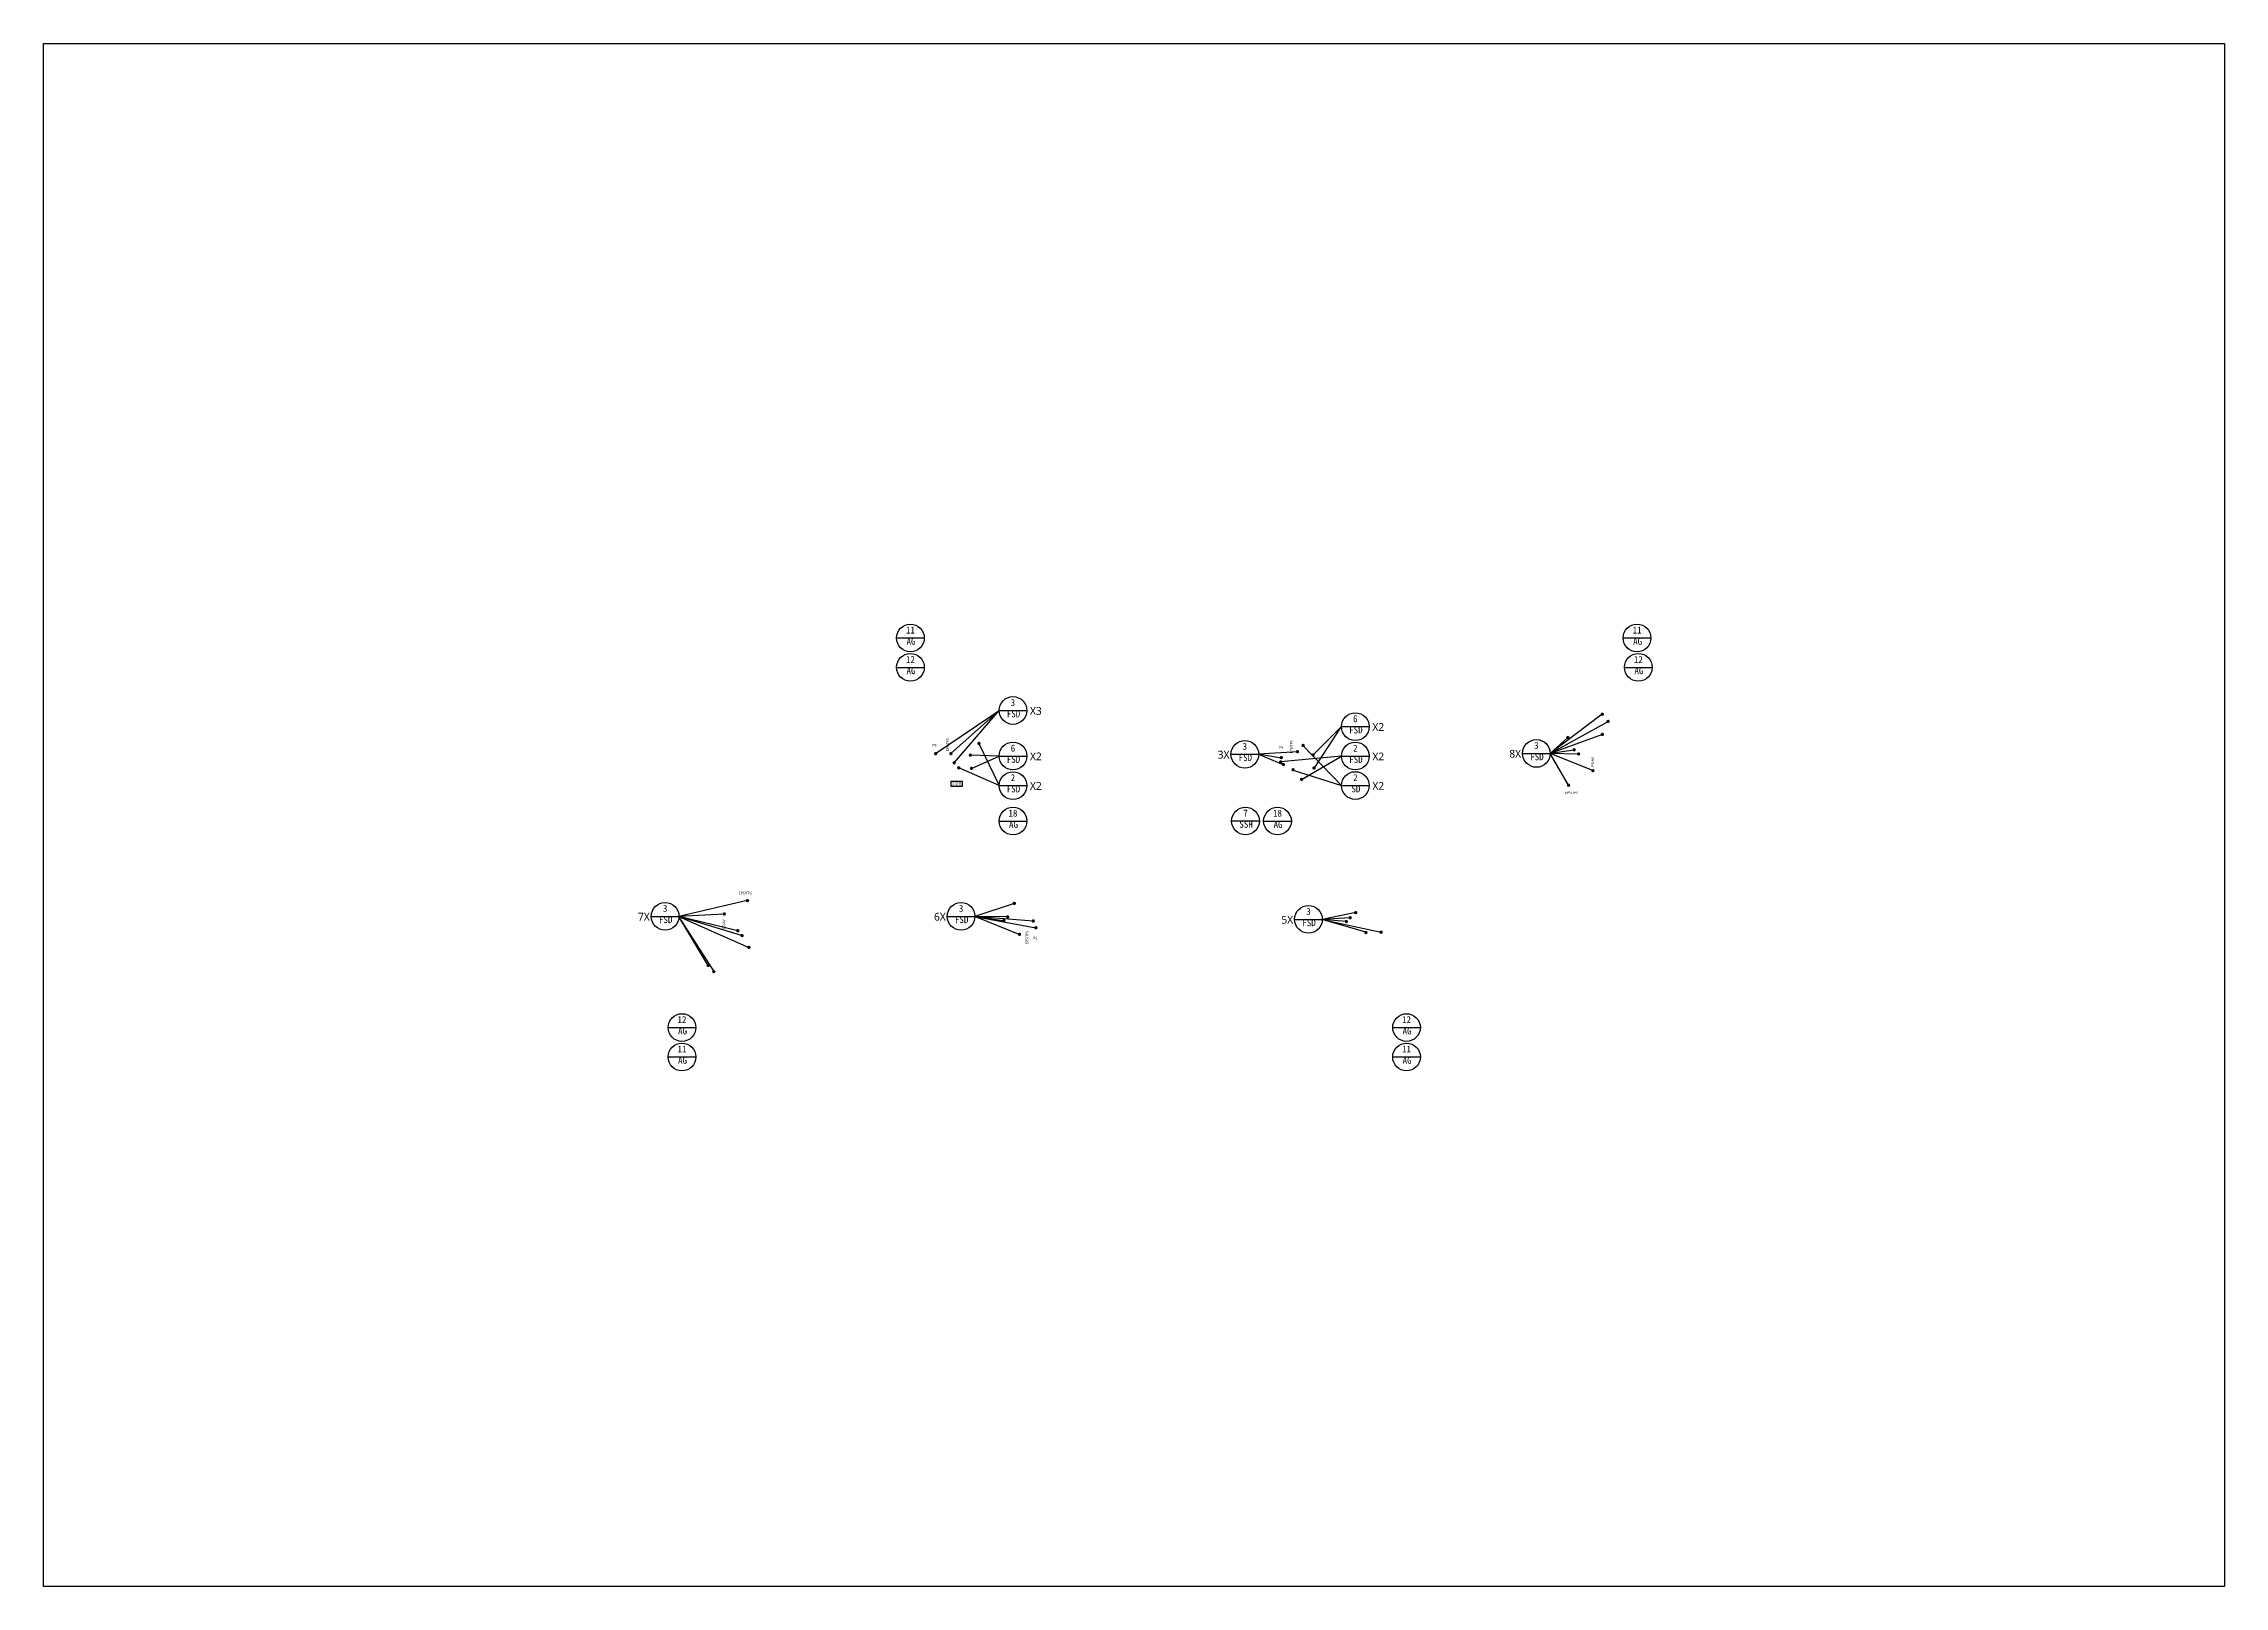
# Model space of a CAD drawing. Header units: millimetres. Extents: x 3479419 to 5579419, y 522746 to 3162891.
# Drawn here: x 5159419 to 5579419, y 1697271 to 1994271 of the extents above; entities that cross this region are included whole.
import ezdxf
from ezdxf.enums import TextEntityAlignment as Align

# ---------------------------------------------------------------- set-up
doc = ezdxf.new("R2010")
doc.units = ezdxf.units.MM
for name, color, linetype, lineweight in [('A-MKXX-SYMB', 7, 'Continuous', 25), ('A-XXXX-SYMB', 7, 'Continuous', 25), ('A-XXXX-TXT2', 3, 'Continuous', 25)]:
    doc.layers.add(name, color=color, linetype=linetype, lineweight=lineweight)
doc.layers.add('AA-SYMB', color=1, linetype='Continuous')
doc.styles.add('XR-평면도$0$맑은 고딕', font='malgun.ttf')
doc.styles.add('돋움', font='')
doc.styles.add('돋음', font='')
doc.styles.add('맑은 고딕', font='malgun.ttf')
doc.styles.add('맑은고딕', font='malgun.ttf')
doc.styles.get('돋움').set_extended_font_data('DotumChe')
doc.styles.get('돋음').set_extended_font_data('Dotum')

# ---------------------------------------------------------------- blocks, each defined once
blk = doc.blocks.new('글_승강장')
at = {"layer": 'A-XXXX-TXT2', "color": 0, "ltscale": 100}
blk.add_lwpolyline([(-1100, 450), (-1100, -450), (1100, -450), (1100, 450)], close=True, dxfattribs=at)
at = {"layer": 'A-XXXX-TXT2', "ltscale": 100, "style": 'XR-평면도$0$맑은 고딕'}
blk.add_text('승강장', height=500, dxfattribs=at).set_placement((0, 0), align=Align.MIDDLE_CENTER)
blk = doc.blocks.new('WINSYMBOL-flat-1')
at = {"layer": 'AA-SYMB', "color": 3}
blk.add_line((-1440, 0), (1440, 0), dxfattribs=at)
blk.add_circle((0, 0), 1440, dxfattribs=at)
at = {"layer": 'AA-SYMB', "style": '돋음'}
blk.add_attdef('0', text='', height=720, dxfattribs=at).set_placement((0, 246), align=Align.CENTER)
at = {"layer": 'AA-SYMB', "style": '돋음', "width": 0.95}
blk.add_attdef('FSD', text='', height=720, dxfattribs=at).set_placement((59, -927), align=Align.CENTER)

msp = doc.modelspace()

# ---------------------------------------------------------------- hatches: boundary and pattern name
at = {"layer": 'A-MKXX-SYMB'}
h = msp.add_hatch(color=256, dxfattribs=at)
edge = h.paths.add_edge_path()
edge.add_arc((5459614.7, 1865177.5), 333.3, 0, 360)
h = msp.add_hatch(color=256, dxfattribs=at)
edge = h.paths.add_edge_path()
edge.add_arc((5452974.3, 1860691.2), 333.3, 0, 360)
h = msp.add_hatch(color=256, dxfattribs=at)
edge = h.paths.add_edge_path()
edge.add_arc((5459623.5, 1861280.7), 333.3, 0, 360)
h = msp.add_hatch(color=256, dxfattribs=at)
edge = h.paths.add_edge_path()
edge.add_arc((5460732.2, 1863791.2), 333.3, 0, 360)
h = msp.add_hatch(color=256, dxfattribs=at)
edge = h.paths.add_edge_path()
edge.add_arc((5331211.8, 1857581.2), 333.3, 0, 360)
h = msp.add_hatch(color=256, dxfattribs=at)
edge = h.paths.add_edge_path()
edge.add_arc((5334161.8, 1857581.2), 333.3, 0, 360)
h = msp.add_hatch(color=256, dxfattribs=at)
edge = h.paths.add_edge_path()
edge.add_arc((5337907.5, 1857294.8), 333.3, 0, 360)
h = msp.add_hatch(color=256, dxfattribs=at)
edge = h.paths.add_edge_path()
edge.add_arc((5339552.6, 1859544.8), 333.3, 0, 360)
h = msp.add_hatch(color=256, dxfattribs=at)
edge = h.paths.add_edge_path()
edge.add_arc((5397786.5, 1856825.3), 333.3, 0, 360)
h = msp.add_hatch(color=256, dxfattribs=at)
edge = h.paths.add_edge_path()
edge.add_arc((5400903.3, 1857959.9), 333.3, 0, 360)
h = msp.add_hatch(color=256, dxfattribs=at)
edge = h.paths.add_edge_path()
edge.add_arc((5401983.3, 1859167.6), 333.3, 0, 360)
h = msp.add_hatch(color=256, dxfattribs=at)
edge = h.paths.add_edge_path()
edge.add_arc((5403908.6, 1857346.6), 333.3, 0, 360)
h = msp.add_hatch(color=256, dxfattribs=at)
edge = h.paths.add_edge_path()
edge.add_arc((5454190.2, 1858326.5), 333.3, 0, 360)
h = msp.add_hatch(color=256, dxfattribs=at)
edge = h.paths.add_edge_path()
edge.add_arc((5455047, 1857527.4), 333.3, 0, 360)
h = msp.add_hatch(color=256, dxfattribs=at)
edge = h.paths.add_edge_path()
edge.add_arc((5334786.8, 1855816.2), 333.3, 0, 360)
h = msp.add_hatch(color=256, dxfattribs=at)
edge = h.paths.add_edge_path()
edge.add_arc((5335674.8, 1854852.1), 333.3, 0, 360)
h = msp.add_hatch(color=256, dxfattribs=at)
edge = h.paths.add_edge_path()
edge.add_arc((5338122.5, 1854759.8), 333.3, 0, 360)
h = msp.add_hatch(color=256, dxfattribs=at)
edge = h.paths.add_edge_path()
edge.add_arc((5397664.3, 1855979.3), 333.3, 0, 360)
h = msp.add_hatch(color=256, dxfattribs=at)
edge = h.paths.add_edge_path()
edge.add_arc((5398199.3, 1855494.9), 333.3, 0, 360)
h = msp.add_hatch(color=256, dxfattribs=at)
edge = h.paths.add_edge_path()
edge.add_arc((5400055.1, 1854490.1), 333.3, 0, 360)
h = msp.add_hatch(color=256, dxfattribs=at)
edge = h.paths.add_edge_path()
edge.add_arc((5401694.3, 1852632.5), 333.3, 0, 360)
h = msp.add_hatch(color=256, dxfattribs=at)
edge = h.paths.add_edge_path()
edge.add_arc((5404083.6, 1854811.6), 333.3, 0, 360)
h = msp.add_hatch(color=256, dxfattribs=at)
edge = h.paths.add_edge_path()
edge.add_arc((5457796.7, 1854309.1), 333.3, 0, 360)
h = msp.add_hatch(color=256, dxfattribs=at)
edge = h.paths.add_edge_path()
edge.add_arc((5453108, 1851497), 333.3, 0, 360)
h = msp.add_hatch(color=256, dxfattribs=at)
edge = h.paths.add_edge_path()
edge.add_arc((5290505.8, 1826711), 333.3, 0, 360)
h = msp.add_hatch(color=256, dxfattribs=at)
edge = h.paths.add_edge_path()
edge.add_arc((5294976.5, 1829295.2), 333.3, 0, 360)
h = msp.add_hatch(color=256, dxfattribs=at)
edge = h.paths.add_edge_path()
edge.add_arc((5346366.4, 1828762.6), 333.3, 0, 360)
h = msp.add_hatch(color=256, dxfattribs=at)
edge = h.paths.add_edge_path()
edge.add_arc((5412111.8, 1826982.7), 333.3, 0, 360)
h = msp.add_hatch(color=256, dxfattribs=at)
edge = h.paths.add_edge_path()
edge.add_arc((5293118, 1823492.4), 333.3, 0, 360)
h = msp.add_hatch(color=256, dxfattribs=at)
edge = h.paths.add_edge_path()
edge.add_arc((5293931, 1822555.8), 333.3, 0, 360)
h = msp.add_hatch(color=256, dxfattribs=at)
edge = h.paths.add_edge_path()
edge.add_arc((5344350.3, 1825431.3), 333.3, 0, 360)
h = msp.add_hatch(color=256, dxfattribs=at)
edge = h.paths.add_edge_path()
edge.add_arc((5345095.8, 1826150.5), 333.3, 0, 360)
h = msp.add_hatch(color=256, dxfattribs=at)
edge = h.paths.add_edge_path()
edge.add_arc((5347364.4, 1822801), 333.3, 0, 360)
h = msp.add_hatch(color=256, dxfattribs=at)
edge = h.paths.add_edge_path()
edge.add_arc((5350022.7, 1825370.2), 333.3, 0, 360)
h = msp.add_hatch(color=256, dxfattribs=at)
edge = h.paths.add_edge_path()
edge.add_arc((5350530.8, 1824061), 333.3, 0, 360)
h = msp.add_hatch(color=256, dxfattribs=at)
edge = h.paths.add_edge_path()
edge.add_arc((5410311.8, 1825264.2), 333.3, 0, 360)
h = msp.add_hatch(color=256, dxfattribs=at)
edge = h.paths.add_edge_path()
edge.add_arc((5411051.8, 1825991.2), 333.3, 0, 360)
h = msp.add_hatch(color=256, dxfattribs=at)
edge = h.paths.add_edge_path()
edge.add_arc((5414081.8, 1823142.3), 333.3, 0, 360)
h = msp.add_hatch(color=256, dxfattribs=at)
edge = h.paths.add_edge_path()
edge.add_arc((5417011.8, 1823201.2), 333.3, 0, 360)
h = msp.add_hatch(color=256, dxfattribs=at)
edge = h.paths.add_edge_path()
edge.add_arc((5295255.8, 1820292.4), 333.3, 0, 360)
h = msp.add_hatch(color=256, dxfattribs=at)
edge = h.paths.add_edge_path()
edge.add_arc((5287403, 1816816.4), 333.3, 0, 360)
h = msp.add_hatch(color=256, dxfattribs=at)
edge = h.paths.add_edge_path()
edge.add_arc((5288488.9, 1815620.6), 333.3, 0, 360)

# ---------------------------------------------------------------- linework, layer by layer
msp.add_lwpolyline([(5159418.8, 1994270.6), (5579418.8, 1994270.6), (5579418.8, 1697270.6), (5159418.8, 1697270.6)], close=True)
at = {"layer": 'A-XXXX-SYMB'}
for p, q in [((5331211.8, 1857581.2), (5343437.5, 1865891.6)), ((5459623.5, 1861280.7), (5449588.1, 1857622.3)), ((5449588.1, 1857622.3), (5452974.3, 1860691.2)), ((5454186.8, 1858264.9), (5449588.1, 1857622.3)), ((5453108, 1851497), (5449588.1, 1857622.3)), ((5457796.7, 1854309.1), (5449588.1, 1857622.3)), ((5294932.5, 1829285.5), (5281783.1, 1826259.6)), ((5346322.4, 1828752.9), (5338785.8, 1826259.6)), ((5290461.8, 1826701.2), (5281783.1, 1826259.6)), ((5293835, 1822587.5), (5281783.1, 1826259.6)), ((5287413.5, 1816781.2), (5281783.1, 1826259.6)), ((5345051.8, 1826140.8), (5338785.8, 1826259.6)), ((5349978.7, 1825360.5), (5338785.8, 1826259.6)), ((5347320.3, 1822791.2), (5338785.8, 1826259.6)), ((5412111.8, 1826982.7), (5405688.1, 1825677.1)), ((5411051.8, 1825991.2), (5405688.1, 1825677.1)), ((5410311.8, 1825264.2), (5405688.1, 1825677.1))]:
    msp.add_line(p, q, dxfattribs=at)
for points in [[(5334786.8, 1855816.2), (5343437.5, 1865891.6), (5334161.8, 1857581.2)], [(5459606, 1865174.3), (5449588.1, 1857622.3), (5460711.8, 1863781.2)], [(5404129.3, 1854738.8), (5409381.6, 1862779.7), (5403887.4, 1857297.8)], [(5339559.3, 1859523.8), (5343437.5, 1851434.4), (5335711.8, 1854821.7)], [(5338129.3, 1854738.8), (5343437.5, 1857124.2), (5337914.3, 1857273.8)], [(5400903.3, 1857941.2), (5393428.1, 1857456.1)], [(5397736.8, 1856731.2), (5393428.1, 1857456.1), (5398244.9, 1855422)], [(5401694.3, 1852632.5), (5409381.6, 1857113), (5397664.3, 1855979.3)], [(5400100.8, 1854417.3), (5409381.6, 1851446.2), (5402021.5, 1859102.3)], [(5455020.2, 1857501.2), (5449588.1, 1857622.3)], [(5281783.1, 1826259.6), (5295211.8, 1820282.7)], [(5293111.8, 1823501.2), (5281783.1, 1826259.6)], [(5288579.5, 1815658.4), (5281783.1, 1826259.6)], [(5344535.7, 1825358), (5338785.8, 1826259.6)], [(5338791.8, 1826261.6), (5350486.8, 1824051.2)], [(5414061.8, 1823182.7), (5405688.1, 1825677.1), (5417011.8, 1823201.2)]]:
    msp.add_lwpolyline(points, dxfattribs=at)

# ---------------------------------------------------------------- block references
ref = msp.add_blockref('WINSYMBOL-flat-1', (5326365.7, 1879855.5), dxfattribs=dict(xscale=1.851851851790402, yscale=1.851851851790402, zscale=1.851851851790402))
ref.add_attrib('0', '11', dxfattribs={"layer": 'AA-SYMB', "color": 3, "height": 1333.33, "style": '돋움'}).set_placement((5326365.7, 1880311.1), align=Align.BOTTOM_CENTER)
ref.add_attrib('FSD', 'AG', dxfattribs={"layer": 'AA-SYMB', "color": 3, "height": 1333.33, "style": '돋움'}).set_placement((5326474.2, 1878138.7), align=Align.BOTTOM_CENTER)
ref = msp.add_blockref('WINSYMBOL-flat-1', (5466305, 1879855.5), dxfattribs=dict(xscale=1.851851851790402, yscale=1.851851851790402, zscale=1.851851851790402))
ref.add_attrib('0', '11', dxfattribs={"layer": 'AA-SYMB', "color": 3, "height": 1333.33, "style": '돋움'}).set_placement((5466305, 1880311.1), align=Align.BOTTOM_CENTER)
ref.add_attrib('FSD', 'AG', dxfattribs={"layer": 'AA-SYMB', "color": 3, "height": 1333.33, "style": '돋움'}).set_placement((5466413.4, 1878138.7), align=Align.BOTTOM_CENTER)
ref = msp.add_blockref('WINSYMBOL-flat-1', (5326365.7, 1874196.6), dxfattribs=dict(xscale=1.851851851790402, yscale=1.851851851790402, zscale=1.851851851790402))
ref.add_attrib('0', '12', dxfattribs={"layer": 'AA-SYMB', "color": 3, "height": 1333.33, "style": '돋움'}).set_placement((5326365.7, 1874652.2), align=Align.BOTTOM_CENTER)
ref.add_attrib('FSD', 'AG', dxfattribs={"layer": 'AA-SYMB', "color": 3, "height": 1333.33, "style": '돋움'}).set_placement((5326474.2, 1872479.8), align=Align.BOTTOM_CENTER)
ref = msp.add_blockref('WINSYMBOL-flat-1', (5466553.2, 1874196.6), dxfattribs=dict(xscale=1.851851851790402, yscale=1.851851851790402, zscale=1.851851851790402))
ref.add_attrib('0', '12', dxfattribs={"layer": 'AA-SYMB', "color": 3, "height": 1333.33, "style": '돋움'}).set_placement((5466553.2, 1874652.2), align=Align.BOTTOM_CENTER)
ref.add_attrib('FSD', 'AG', dxfattribs={"layer": 'AA-SYMB', "color": 3, "height": 1333.33, "style": '돋움'}).set_placement((5466661.7, 1872479.8), align=Align.BOTTOM_CENTER)
ref = msp.add_blockref('WINSYMBOL-flat-1', (5346104.1, 1865891.6), dxfattribs=dict(xscale=1.851851851790402, yscale=1.851851851790402, zscale=1.851851851790402))
ref.add_attrib('0', '3', dxfattribs={"layer": 'AA-SYMB', "color": 3, "height": 1333.3, "style": '돋움'}).set_placement((5346104.1, 1866347.3), align=Align.BOTTOM_CENTER)
ref.add_attrib('FSD', 'FSD', dxfattribs={"layer": 'AA-SYMB', "color": 3, "height": 1333.33, "style": '돋움'}).set_placement((5346212.6, 1864174.9), align=Align.BOTTOM_CENTER)
ref = msp.add_blockref('WINSYMBOL-flat-1', (5412048.2, 1862779.7), dxfattribs=dict(xscale=1.851851851790402, yscale=1.851851851790402, zscale=1.851851851790402))
ref.add_attrib('0', '6', dxfattribs={"layer": 'AA-SYMB', "color": 3, "height": 1333.3, "style": '돋움'}).set_placement((5412048.2, 1863235.4), align=Align.BOTTOM_CENTER)
ref.add_attrib('FSD', 'FSD', dxfattribs={"layer": 'AA-SYMB', "color": 3, "height": 1333.33, "style": '돋움'}).set_placement((5412156.7, 1861063), align=Align.BOTTOM_CENTER)
ref = msp.add_blockref('WINSYMBOL-flat-1', (5346104.1, 1857124.2), dxfattribs=dict(xscale=1.851851851790402, yscale=1.851851851790402, zscale=1.851851851790402))
ref.add_attrib('0', '6', dxfattribs={"layer": 'AA-SYMB', "color": 3, "height": 1333.3, "style": '돋움'}).set_placement((5346104.1, 1857579.8), align=Align.BOTTOM_CENTER)
ref.add_attrib('FSD', 'FSD', dxfattribs={"layer": 'AA-SYMB', "color": 3, "height": 1333.33, "style": '돋움'}).set_placement((5346212.6, 1855407.4), align=Align.BOTTOM_CENTER)
ref = msp.add_blockref('WINSYMBOL-flat-1', (5390761.4, 1857456.1), dxfattribs=dict(xscale=1.851851851790402, yscale=1.851851851790402, zscale=1.851851851790402))
ref.add_attrib('0', '3', dxfattribs={"layer": 'AA-SYMB', "color": 3, "height": 1333.3, "style": '돋움'}).set_placement((5390761.4, 1857911.7), align=Align.BOTTOM_CENTER)
ref.add_attrib('FSD', 'FSD', dxfattribs={"layer": 'AA-SYMB', "color": 3, "height": 1333.33, "style": '돋움'}).set_placement((5390869.9, 1855739.3), align=Align.BOTTOM_CENTER)
ref = msp.add_blockref('WINSYMBOL-flat-1', (5412048.2, 1857113), dxfattribs=dict(xscale=1.851851851790402, yscale=1.851851851790402, zscale=1.851851851790402))
ref.add_attrib('0', '2', dxfattribs={"layer": 'AA-SYMB', "color": 3, "height": 1333.3, "style": '돋움'}).set_placement((5412048.2, 1857568.6), align=Align.BOTTOM_CENTER)
ref.add_attrib('FSD', 'FSD', dxfattribs={"layer": 'AA-SYMB', "color": 3, "height": 1333.33, "style": '돋움'}).set_placement((5412156.7, 1855396.2), align=Align.BOTTOM_CENTER)
ref = msp.add_blockref('WINSYMBOL-flat-1', (5446921.4, 1857622.3), dxfattribs=dict(xscale=1.851851851790402, yscale=1.851851851790402, zscale=1.851851851790402))
ref.add_attrib('0', '3', dxfattribs={"layer": 'AA-SYMB', "color": 3, "height": 1333.3, "style": '돋움'}).set_placement((5446921.4, 1858077.9), align=Align.BOTTOM_CENTER)
ref.add_attrib('FSD', 'FSD', dxfattribs={"layer": 'AA-SYMB', "color": 3, "height": 1333.33, "style": '돋움'}).set_placement((5447029.9, 1855905.5), align=Align.BOTTOM_CENTER)
msp.add_blockref('글_승강장', (5335261.8, 1851791.2))
ref = msp.add_blockref('WINSYMBOL-flat-1', (5346104.1, 1851434.4), dxfattribs=dict(xscale=1.851851851790402, yscale=1.851851851790402, zscale=1.851851851790402))
ref.add_attrib('0', '2', dxfattribs={"layer": 'AA-SYMB', "color": 3, "height": 1333.3, "style": '돋움'}).set_placement((5346104.1, 1851890.1), align=Align.BOTTOM_CENTER)
ref.add_attrib('FSD', 'FSD', dxfattribs={"layer": 'AA-SYMB', "color": 3, "height": 1333.33, "style": '돋움'}).set_placement((5346212.6, 1849717.7), align=Align.BOTTOM_CENTER)
ref = msp.add_blockref('WINSYMBOL-flat-1', (5412048.2, 1851446.2), dxfattribs=dict(xscale=1.851851851790402, yscale=1.851851851790402, zscale=1.851851851790402))
ref.add_attrib('0', '2', dxfattribs={"layer": 'AA-SYMB', "color": 3, "height": 1333.3, "style": '돋움'}).set_placement((5412048.2, 1851901.8), align=Align.BOTTOM_CENTER)
ref.add_attrib('FSD', 'SD', dxfattribs={"layer": 'AA-SYMB', "color": 3, "height": 1333.33, "style": '돋움'}).set_placement((5412156.7, 1849729.4), align=Align.BOTTOM_CENTER)
ref = msp.add_blockref('WINSYMBOL-flat-1', (5346104.1, 1844599.3), dxfattribs=dict(xscale=1.851851851790402, yscale=1.851851851790402, zscale=1.851851851790402))
ref.add_attrib('0', '18', dxfattribs={"layer": 'AA-SYMB', "color": 3, "height": 1333.33, "style": '돋움'}).set_placement((5346104.1, 1845054.9), align=Align.BOTTOM_CENTER)
ref.add_attrib('FSD', 'AG', dxfattribs={"layer": 'AA-SYMB', "color": 3, "height": 1333.33, "style": '돋움'}).set_placement((5346212.6, 1842882.5), align=Align.BOTTOM_CENTER)
ref = msp.add_blockref('WINSYMBOL-flat-1', (5390893.9, 1844621), dxfattribs=dict(xscale=1.851851851790402, yscale=1.851851851790402, zscale=1.851851851790402))
ref.add_attrib('0', '7', dxfattribs={"layer": 'AA-SYMB', "color": 3, "height": 1333.3, "style": '돋움'}).set_placement((5390893.9, 1845076.6), align=Align.BOTTOM_CENTER)
ref.add_attrib('FSD', 'SSH', dxfattribs={"layer": 'AA-SYMB', "color": 3, "height": 1333.33, "style": '돋움'}).set_placement((5391002.4, 1842904.2), align=Align.BOTTOM_CENTER)
ref = msp.add_blockref('WINSYMBOL-flat-1', (5397053.6, 1844599.3), dxfattribs=dict(xscale=1.851851851790402, yscale=1.851851851790402, zscale=1.851851851790402))
ref.add_attrib('0', '18', dxfattribs={"layer": 'AA-SYMB', "color": 3, "height": 1333.33, "style": '돋움'}).set_placement((5397053.6, 1845054.9), align=Align.BOTTOM_CENTER)
ref.add_attrib('FSD', 'AG', dxfattribs={"layer": 'AA-SYMB', "color": 3, "height": 1333.33, "style": '돋움'}).set_placement((5397162, 1842882.5), align=Align.BOTTOM_CENTER)
ref = msp.add_blockref('WINSYMBOL-flat-1', (5279116.4, 1826259.6), dxfattribs=dict(xscale=1.851851851790402, yscale=1.851851851790402, zscale=1.851851851790402))
ref.add_attrib('0', '3', dxfattribs={"layer": 'AA-SYMB', "color": 3, "height": 1333.3, "style": '돋움'}).set_placement((5279116.4, 1826715.2), align=Align.BOTTOM_CENTER)
ref.add_attrib('FSD', 'FSD', dxfattribs={"layer": 'AA-SYMB', "color": 3, "height": 1333.33, "style": '돋움'}).set_placement((5279224.9, 1824542.8), align=Align.BOTTOM_CENTER)
ref = msp.add_blockref('WINSYMBOL-flat-1', (5336119.1, 1826259.6), dxfattribs=dict(xscale=1.851851851790402, yscale=1.851851851790402, zscale=1.851851851790402))
ref.add_attrib('0', '3', dxfattribs={"layer": 'AA-SYMB', "color": 3, "height": 1333.3, "style": '돋움'}).set_placement((5336119.1, 1826715.2), align=Align.BOTTOM_CENTER)
ref.add_attrib('FSD', 'FSD', dxfattribs={"layer": 'AA-SYMB', "color": 3, "height": 1333.33, "style": '돋움'}).set_placement((5336227.6, 1824542.8), align=Align.BOTTOM_CENTER)
ref = msp.add_blockref('WINSYMBOL-flat-1', (5403021.4, 1825677.1), dxfattribs=dict(xscale=1.851851851790402, yscale=1.851851851790402, zscale=1.851851851790402))
ref.add_attrib('0', '3', dxfattribs={"layer": 'AA-SYMB', "color": 3, "height": 1333.3, "style": '돋움'}).set_placement((5403021.4, 1826132.7), align=Align.BOTTOM_CENTER)
ref.add_attrib('FSD', 'FSD', dxfattribs={"layer": 'AA-SYMB', "color": 3, "height": 1333.33, "style": '돋움'}).set_placement((5403129.9, 1823960.3), align=Align.BOTTOM_CENTER)
ref = msp.add_blockref('WINSYMBOL-flat-1', (5282365.7, 1804855.5), dxfattribs=dict(xscale=1.851851851790402, yscale=1.851851851790402, zscale=1.851851851790402))
ref.add_attrib('0', '12', dxfattribs={"layer": 'AA-SYMB', "color": 3, "height": 1333.33, "style": '돋움'}).set_placement((5282365.7, 1805311.1), align=Align.BOTTOM_CENTER)
ref.add_attrib('FSD', 'AG', dxfattribs={"layer": 'AA-SYMB', "color": 3, "height": 1333.33, "style": '돋움'}).set_placement((5282474.2, 1803138.7), align=Align.BOTTOM_CENTER)
ref = msp.add_blockref('WINSYMBOL-flat-1', (5421904.3, 1804855.5), dxfattribs=dict(xscale=1.851851851790402, yscale=1.851851851790402, zscale=1.851851851790402))
ref.add_attrib('0', '12', dxfattribs={"layer": 'AA-SYMB', "color": 3, "height": 1333.33, "style": '돋움'}).set_placement((5421904.3, 1805311.1), align=Align.BOTTOM_CENTER)
ref.add_attrib('FSD', 'AG', dxfattribs={"layer": 'AA-SYMB', "color": 3, "height": 1333.33, "style": '돋움'}).set_placement((5422012.8, 1803138.7), align=Align.BOTTOM_CENTER)
ref = msp.add_blockref('WINSYMBOL-flat-1', (5282365.7, 1799196.6), dxfattribs=dict(xscale=1.851851851790402, yscale=1.851851851790402, zscale=1.851851851790402))
ref.add_attrib('0', '11', dxfattribs={"layer": 'AA-SYMB', "color": 3, "height": 1333.33, "style": '돋움'}).set_placement((5282365.7, 1799652.2), align=Align.BOTTOM_CENTER)
ref.add_attrib('FSD', 'AG', dxfattribs={"layer": 'AA-SYMB', "color": 3, "height": 1333.33, "style": '돋움'}).set_placement((5282474.2, 1797479.8), align=Align.BOTTOM_CENTER)
ref = msp.add_blockref('WINSYMBOL-flat-1', (5421904.3, 1799196.6), dxfattribs=dict(xscale=1.851851851790402, yscale=1.851851851790402, zscale=1.851851851790402))
ref.add_attrib('0', '11', dxfattribs={"layer": 'AA-SYMB', "color": 3, "height": 1333.33, "style": '돋움'}).set_placement((5421904.3, 1799652.2), align=Align.BOTTOM_CENTER)
ref.add_attrib('FSD', 'AG', dxfattribs={"layer": 'AA-SYMB', "color": 3, "height": 1333.33, "style": '돋움'}).set_placement((5422012.8, 1797479.8), align=Align.BOTTOM_CENTER)

# ---------------------------------------------------------------- texts
at = {"layer": 'A-XXXX-TXT2', "style": '맑은고딕'}
for s, p in [('X3', (5350515.3, 1865068.9)), ('X2', (5416459.4, 1861957)), ('X2', (5350515.3, 1856301.4)), ('3X', (5386672.9, 1856633.3)), ('X2', (5416459.4, 1856290.2)), ('8X', (5442832.9, 1856799.5)), ('X2', (5350515.3, 1850611.7)), ('X2', (5416459.4, 1850623.4)), ('7X', (5275027.9, 1825436.8)), ('6X', (5332030.6, 1825436.8)), ('5X', (5398932.9, 1824854.4))]:
    msp.add_text(s, height=1500, dxfattribs=at).set_placement(p, align=Align.CENTER)
at = {"layer": 'A-XXXX-TXT2', "ltscale": 100, "style": '맑은 고딕'}
for s, p in [('PS', (5330993.3, 1859198.3)), ('PS', (5397793.3, 1858773.3)), ('EPS/TPS', (5453661.8, 1850041.2)), ('EPS/TPS', (5294561.8, 1830741.2)), ('PS', (5350393.3, 1822073.3))]:
    msp.add_text(s, height=500, dxfattribs=at).set_placement(p, align=Align.MIDDLE_CENTER)
for s, p in [('EPS/TPS', (5333535, 1859315.6)), ('EPS/TPS', (5399704.7, 1858890.6)), ('PS/AV', (5457737.6, 1856016.2)), ('PS/AV', (5290447.5, 1824766.2)), ('EPS/TPS', (5348801, 1822190.6))]:
    msp.add_text(s, height=500, rotation=90, dxfattribs=at).set_placement(p, align=Align.MIDDLE_CENTER)

doc.saveas('drawing.dxf')
